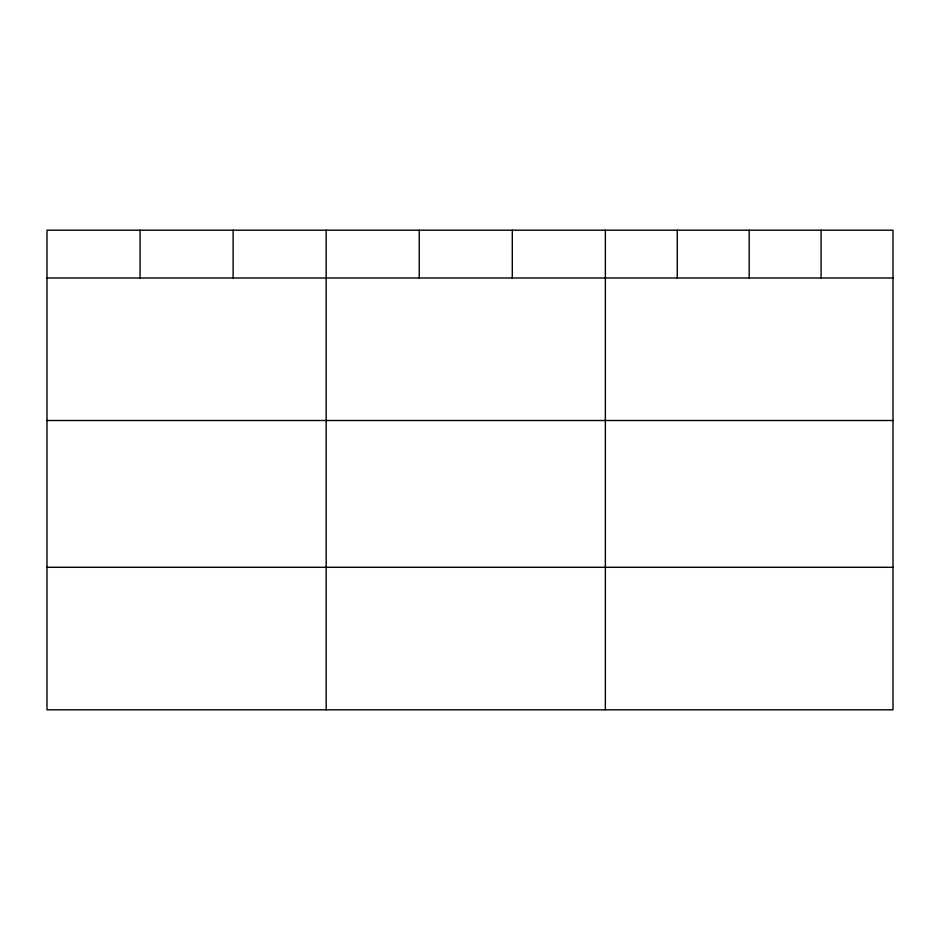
<?xml version="1.0" encoding="UTF-8"?>
<svg xmlns="http://www.w3.org/2000/svg" width="940" height="940" viewBox="0 0 940 940"><rect width="100%" height="100%" fill="white"/><g stroke="black" fill="none" stroke-linecap="round" stroke-linejoin="round"><path stroke-width="1.41" d="M893 277.993L893 709.806L47 709.806L47 230.194L893 230.194L893 277.993L47 277.993M47 420.497L893 420.497M47 567.302L893 567.302M821.09 230.194L821.09 277.993M749.18 230.194L749.18 277.993M677.27 230.194L677.27 277.993M605.36 230.194L605.36 709.806M512.3 230.194L512.3 277.993M419.24 230.194L419.24 277.993M326.18 230.194L326.18 709.806M233.12 230.194L233.12 277.993M140.06 230.194L140.06 277.993"/></g></svg>
